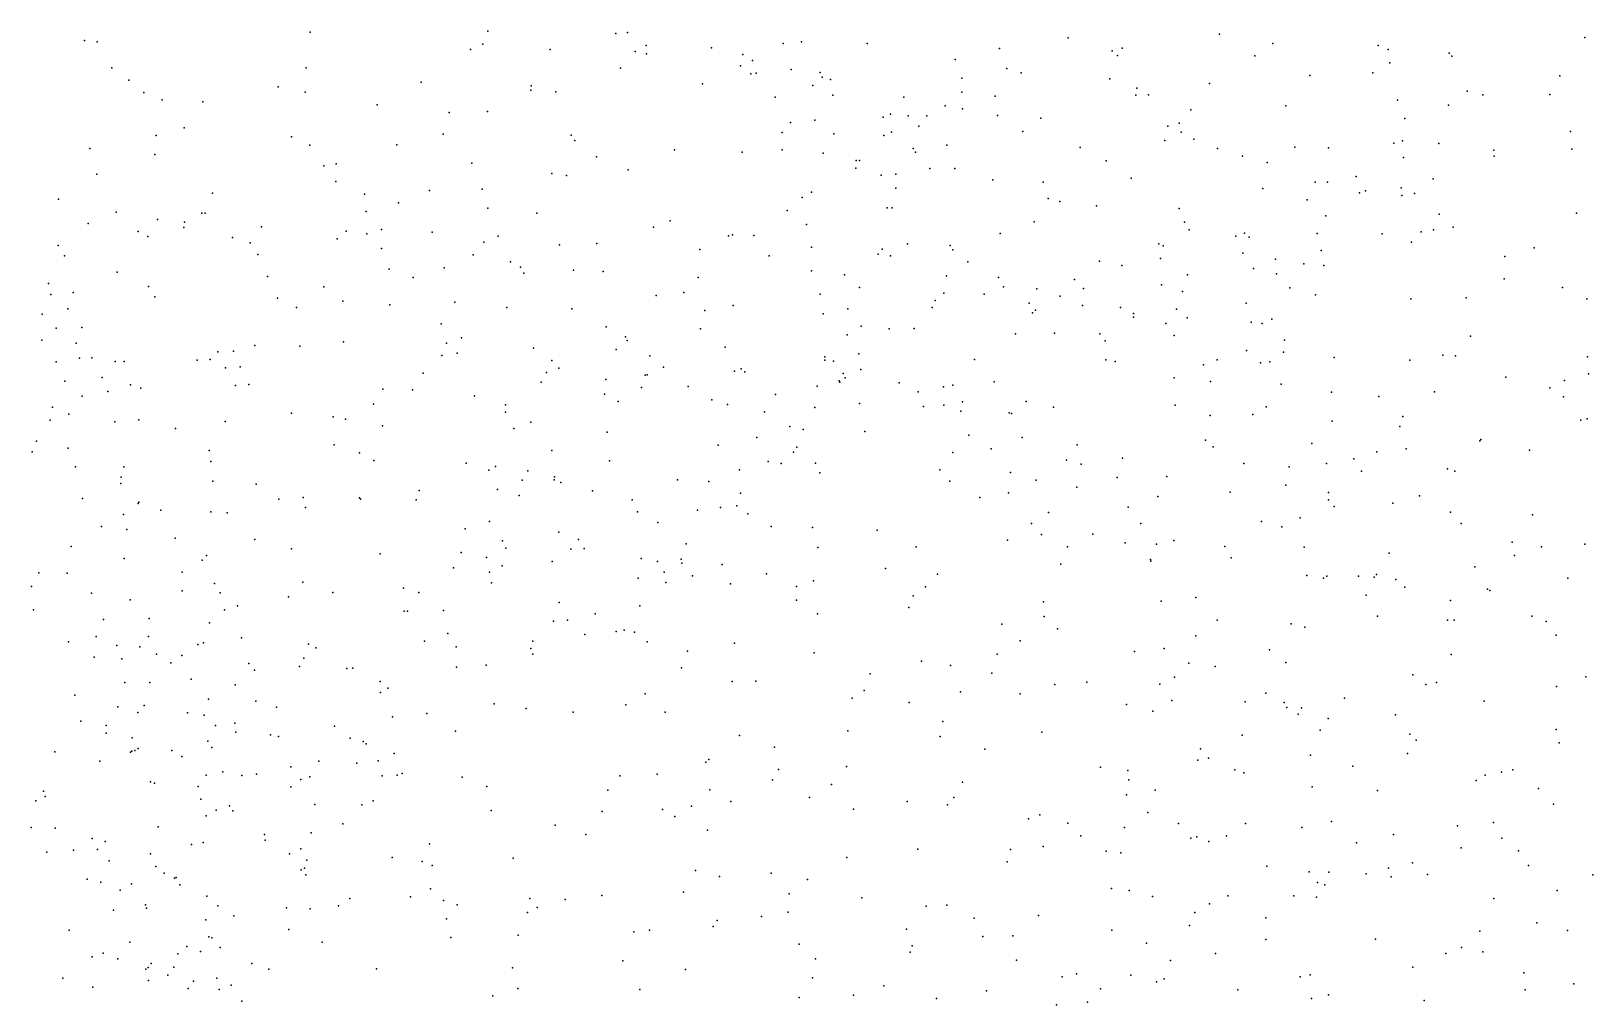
# Model space of a CAD drawing. Header units: metres. Extents: x -25 to 25, y -27.7 to 27.8.
# Drawn here: x 13.643 to 16.415, y -5.193 to -3.464 of the extents above; entities that cross this region are included whole.
import ezdxf

# ---------------------------------------------------------------- set-up
doc = ezdxf.new("R2010")
doc.units = ezdxf.units.M

msp = doc.modelspace()

# ---------------------------------------------------------------- linework, layer by layer
for p in [(14.4539, -3.4636, -4.01), (13.7376, -3.4799, 13.5695), (13.7603, -3.4823, 9.631), (14.1386, -3.4652, 14.2078), (14.4449, -3.4869, 9.3816), (14.681, -3.4675, 14.2632), (14.7021, -3.4659, -5.6757), (14.735, -3.4892, 9.5146), (14.9782, -3.4857, -6.2424), (15.0107, -3.4823, -4.8025), (15.1274, -3.4854, -16.2012), (15.4842, -3.4755, 13.6495), (15.7525, -3.4691, 7.709), (15.8473, -3.4857, 1.8379), (16.0346, -3.4891, 17.7597), (16.4016, -3.4747, 7.3942), (14.4234, -3.496, -3.5398), (14.5646, -3.4958, -6.1311), (14.7157, -3.4995, 13.2519), (14.7356, -3.5037, -17.2216), (14.8509, -3.4931, 14.2899), (14.9068, -3.5052, -16.7914), (14.924, -3.5157, 13.2447), (15.2834, -3.5137, 13.3383), (15.3624, -3.4944, 8.024), (15.5621, -3.4986, 7.8147), (15.5718, -3.5069, 17.6327), (15.5797, -3.494, -14.9003), (15.8155, -3.5075, -14.6262), (16.0521, -3.4958, 19.0103), (16.055, -3.5195, 7.5124), (16.1605, -3.5027, 2.1105), (16.165, -3.5082, 16.1756), (13.7865, -3.5289, -17.1166), (14.1311, -3.5284, 13.3679), (14.6895, -3.5292, -4.188), (14.9023, -3.5252, -17.0907), (14.9207, -3.5392, -3.4939), (14.9302, -3.538, -17.4479), (14.9924, -3.5316, -16.5215), (15.0436, -3.5369, 9.5682), (15.0475, -3.5451, -5.2659), (15.2955, -3.5468, 19.0948), (15.3752, -3.53, 13.5196), (15.4009, -3.5373, 17.5299), (15.9129, -3.5424, 7.572), (16.0247, -3.5374, -5.7507), (16.357, -3.543, 18.133), (13.8168, -3.5507, -6.3361), (13.843, -3.5726, 18.8784), (14.0816, -3.5624, -11.1261), (14.1294, -3.5717, -5.7078), (14.3358, -3.5544, -17.392), (14.53, -3.5681, -17.5021), (14.5309, -3.5606, 19.0529), (14.5744, -3.5714, 1.2002), (14.8352, -3.5568, 1.4813), (15.0311, -3.5598, 14.3067), (15.0623, -3.5491, -17.2439), (15.2953, -3.5717, 1.7975), (15.5578, -3.5484, 16.712), (15.6059, -3.565, 19.1337), (15.7352, -3.5566, 16.3708), (16.1923, -3.57, 7.3947), (16.3394, -3.576, 18.3049), (13.8756, -3.5857, 9.5455), (13.9478, -3.5888, 13.4185), (14.2577, -3.5941, 9.3858), (14.9641, -3.5809, 18.9722), (15.0663, -3.5775, 13.3132), (15.1924, -3.5807, 9.1594), (15.2658, -3.5961, -6.4228), (15.2966, -3.6014, 13.6928), (15.3546, -3.579, 13.8625), (15.6044, -3.577, -6.2716), (15.6266, -3.5765, 1.9238), (15.7017, -3.6032, -3.7562), (15.8707, -3.5964, 17.7884), (16.0685, -3.5859, -14.7426), (16.159, -3.5948, 18.0011), (16.2203, -3.5765, -5.4845), (14.3855, -3.6081, 13.3154), (14.453, -3.6061, -5.7857), (14.9909, -3.626, -17.6889), (15.0345, -3.6216, 1.6851), (15.1557, -3.6162, -3.5193), (15.1688, -3.6109, 9.339), (15.1998, -3.6141, 8.8778), (15.2331, -3.6137, -17.4128), (15.3586, -3.6132, 17.6892), (15.4355, -3.618, 17.2018), (15.681, -3.627, 16.526), (16.0819, -3.6189, 18.8567), (13.8652, -3.6491, 14.2632), (13.9146, -3.6353, -17.2988), (14.1051, -3.6515, -6.3162), (14.3747, -3.6463, -3.7298), (14.6017, -3.6485, 18.9325), (14.6081, -3.6576, 14.1437), (14.9764, -3.6433, -4.4514), (15.0681, -3.6457, -16.8363), (15.1566, -3.6487, 13.548), (15.1703, -3.6432, 14.1881), (15.2188, -3.6321, 8.2186), (15.4037, -3.6416, -3.6178), (15.6558, -3.6577, -14.5646), (15.6608, -3.632, -15.0452), (15.6845, -3.6427, 17.7659), (15.7072, -3.6551, 19.0265), (16.0774, -3.6581, 16.2862), (16.3759, -3.6419, 16.1294), (13.7475, -3.6718, 13.4971), (13.863, -3.6825, -11.0516), (14.1376, -3.6659, 14.2078), (14.2921, -3.6652, -17.6374), (14.7855, -3.6744, 13.3481), (14.9055, -3.6786, 14.1669), (14.9762, -3.6744, 9.6658), (15.049, -3.6805, 13.4328), (15.2087, -3.672, 14.04), (15.2133, -3.6786, 13.8848), (15.2689, -3.6661, -17.1335), (15.5057, -3.6701, -6.5358), (15.7492, -3.6722, 2.1265), (15.7935, -3.6858, -6.4101), (15.8866, -3.6698, -6.1413), (15.9461, -3.6708, -3.7374), (16.062, -3.6625, 2.3093), (16.1423, -3.6631, 18.6927), (16.2399, -3.6749, -3.6852), (16.2403, -3.6855, 16.2393), (16.3783, -3.6729, 7.2647), (14.1625, -3.7029, -11.6518), (14.1848, -3.6989, 13.3796), (14.4257, -3.6978, 18.8349), (14.647, -3.687, -17.7694), (14.7032, -3.71, -5.7576), (15.1072, -3.7071, 18.868), (15.1079, -3.6931, -16.4349), (15.1135, -3.693, -5.1156), (15.2384, -3.7077, -17.7525), (15.2832, -3.7075, 18.9383), (15.5516, -3.6936, -15.6891), (15.8372, -3.697, 18.9465), (16.0794, -3.6878, 7.3911), (13.7597, -3.7173, 18.7701), (14.1839, -3.7307, 18.7232), (14.5676, -3.7166, -3.9993), (14.5934, -3.7201, 18.7826), (15.1523, -3.7196, 9.4893), (15.1782, -3.7176, 9.0877), (15.3505, -3.7277, 17.4131), (15.4398, -3.7318, -17.6449), (15.596, -3.7245, 7.7052), (15.9223, -3.7317, 7.4779), (15.9442, -3.7319, 18.8118), (15.9956, -3.7215, 18.0111), (16.0751, -3.7419, 18.1864), (16.132, -3.7261, -5.1487), (13.6919, -3.762, 9.8645), (13.9651, -3.7514, -5.7314), (14.2351, -3.7528, 9.4819), (14.2952, -3.7683, -11.4484), (14.3505, -3.7464, -6.3083), (14.4438, -3.7442, -17.8352), (15.0118, -3.759, -5.4885), (15.0285, -3.7498, 13.5755), (15.1781, -3.7427, 8.7396), (15.4487, -3.7608, 18.9208), (15.4692, -3.7662, -15.9604), (15.8296, -3.743, 16.5013), (15.9084, -3.7631, -14.7139), (16.0013, -3.7507, -6.6332), (16.0119, -3.7473, -5.3296), (16.0766, -3.7557, -6.0948), (16.099, -3.7521, 18.4835), (13.7943, -3.7851, -17.4276), (13.9459, -3.7868, 14.2462), (13.9522, -3.7866, -17.6899), (14.2379, -3.7841, 1.1431), (14.454, -3.7778, -3.5189), (14.5409, -3.787, 13.3866), (14.9853, -3.7818, 18.6227), (15.1625, -3.7774, 9.3448), (15.1718, -3.7771, 8.5005), (15.5347, -3.7735, -17.4143), (15.6812, -3.7786, 17.9049), (15.9413, -3.7917, -4.8753), (16.1429, -3.7884, -4.769), (16.3867, -3.7868, 16.1962), (13.7446, -3.8053, 20.1195), (13.8332, -3.8195, 18.6689), (13.8675, -3.7981, 9.6948), (13.9145, -3.8121, 19.8531), (13.9154, -3.803, 20.0224), (14.0523, -3.8111, 9.5682), (14.2023, -3.8187, 20.2178), (14.2393, -3.8233, 18.5922), (14.2651, -3.816, 20.055), (14.3552, -3.8207, 13.3976), (14.7481, -3.8117, -4.0924), (14.7774, -3.8007, 13.4539), (14.8883, -3.8253, 14.0069), (15.0197, -3.8068, -17.9513), (15.3631, -3.8228, 17.9444), (15.4235, -3.802, -17.0918), (15.6906, -3.8026, -15.3494), (15.6988, -3.8165, 2.28), (15.7972, -3.8222, 18.7777), (15.9263, -3.8232, 18.6155), (16.0414, -3.8238, 2.492), (16.1107, -3.8197, 16.3562), (16.1326, -3.8163, -15.0056), (16.1678, -3.8119, -6.7661), (13.6914, -3.844, 19.7491), (13.8504, -3.8281, 20.2861), (14.0005, -3.8303, 13.4174), (14.0319, -3.8396, 20.3384), (14.1864, -3.8327, 19.8024), (14.2649, -3.8494, 14.1), (14.4468, -3.8382, -5.8156), (14.4721, -3.8277, 9.5428), (14.581, -3.8432, 14.0394), (14.6472, -3.8408, -6.3231), (14.8301, -3.8511, 1.5715), (14.881, -3.8271, 9.7016), (14.9262, -3.8267, -4.2598), (15.0286, -3.8474, -3.4178), (15.1541, -3.8508, 9.008), (15.1988, -3.8414, 8.1696), (15.2749, -3.8442, 18.718), (15.2791, -3.8519, -16.7722), (15.6453, -3.8413, -17.6666), (15.6525, -3.8447, 7.6069), (15.7819, -3.8277, -3.6036), (15.8055, -3.8297, -5.3904), (16.0935, -3.8384, 7.2876), (16.3112, -3.8486, -6.5536), (13.7026, -3.8628, 20.4861), (14.0455, -3.8602, 19.646), (14.4278, -3.8607, 14.0524), (14.4943, -3.8734, 18.587), (14.9536, -3.8627, 13.8418), (15.1468, -3.8595, -6.4119), (15.1685, -3.8624, 8.3322), (15.3057, -3.8731, 17.5531), (15.5395, -3.872, 17.9883), (15.5791, -3.8795, 17.1453), (15.6483, -3.8675, -15.8062), (15.794, -3.8578, 16.7531), (15.8522, -3.8683, -6.8756), (15.9023, -3.8769, 18.4396), (15.933, -3.8533, 18.2523), (15.9379, -3.8795, -5.5575), (16.2593, -3.8636, -4.5459), (13.7957, -3.8918, 9.8626), (14.0629, -3.8994, -17.962), (14.2789, -3.8865, 9.5754), (14.3216, -3.9008, 20.4424), (14.3761, -3.884, 19.8021), (14.5118, -3.8827, -18.0155), (14.5175, -3.8932, 20.0572), (14.6062, -3.8883, 9.6391), (14.6585, -3.8906, 18.539), (14.8271, -3.9008, -3.392), (15.0283, -3.8893, 1.7487), (15.0872, -3.8963, -4.5182), (15.2679, -3.8983, 18.0418), (15.3605, -3.9009, 2.0339), (15.4956, -3.9045, 18.7103), (15.6957, -3.8964, 16.9933), (15.8133, -3.8849, 18.1272), (15.8538, -3.8947, 7.4326), (16.258, -3.9033, 16.3565), (13.6742, -3.9115, 10.0183), (13.6783, -3.9314, 5.5229), (13.7178, -3.9278, 13.5031), (13.8514, -3.917, 19.5126), (13.8629, -3.9354, 20.5377), (14.1626, -3.9177, 20.4934), (14.7527, -3.9333, -18.0657), (14.8019, -3.9275, 13.9294), (15.0441, -3.9306, 9.634), (15.1137, -3.919, 9.2157), (15.2635, -3.9288, 18.231), (15.3348, -3.9307, -16.5507), (15.3696, -3.9175, -6.5666), (15.4285, -3.9215, 7.7204), (15.4702, -3.9341, 18.1209), (15.5111, -3.9204, -16.2473), (15.65, -3.9142, 18.6677), (15.6868, -3.9259, -17.3449), (15.8774, -3.9196, -14.8585), (15.923, -3.932, 16.6269), (16.3615, -3.9191, -4.357), (13.7082, -3.9568, 5.2648), (14.0806, -3.9376, 19.4935), (14.1144, -3.9543, -11.2404), (14.1966, -3.9429, 13.4383), (14.2798, -3.9499, 19.5613), (14.3954, -3.945, -11.5849), (14.4879, -3.9543, 20.4345), (14.6028, -3.9565, 20.2066), (14.8391, -3.9599, 13.7742), (14.8893, -3.9508, -5.6651), (15.0927, -3.9566, 9.4728), (15.2424, -3.9543, -5.1028), (15.2481, -3.9421, 7.9381), (15.4147, -3.9469, 17.4334), (15.4208, -3.9636, 18.2896), (15.4263, -3.9592, 18.4663), (15.5098, -3.9507, -18.0181), (15.5772, -3.9544, -6.765), (15.6766, -3.9571, 18.2471), (15.8, -3.9466, 2.5086), (16.0926, -3.939, -15.1972), (16.1907, -3.9375, 7.12), (16.4048, -3.9389, -15.3614), (13.6626, -3.9662, -11.5043), (13.6877, -3.9912, 20.7153), (13.7334, -3.9901, 3.8289), (14.3709, -3.9831, 1.2207), (14.6638, -3.9886, 1.4375), (15.0491, -3.9659, -18.1078), (15.1165, -3.9873, 18.0402), (15.2106, -3.9917, 17.8946), (15.6001, -3.9653, 18.4868), (15.6002, -3.9715, -4.8748), (15.6577, -3.983, -5.5192), (15.6952, -3.9727, 7.4946), (15.809, -3.9804, -16.0778), (15.8283, -3.9829, -3.4525), (15.8459, -3.9754, 16.8404), (13.662, -4.0123, 5.6912), (13.723, -4.018, -11.2238), (14.1975, -4.0152, -18.118), (14.3807, -4.0178, 20.574), (14.407, -4.0081, 18.5838), (14.698, -4.0063, 9.712), (14.7011, -4.0129, -4.031), (14.8314, -3.992, 18.4103), (15.0917, -4.0032, 8.8377), (15.1661, -3.9923, 8.1668), (15.3908, -4.0013, -5.2895), (15.4598, -3.9998, -16.7848), (15.5402, -4.0014, 2.3404), (15.5498, -4.0135, -12.7635), (15.672, -4.0041, 17.1509), (15.8679, -4.0126, -15.8409), (16.1982, -4.0054, 16.4715), (13.7287, -4.0446, 3.6813), (13.751, -4.0439, 19.3719), (13.9608, -4.0469, -11.6744), (13.9746, -4.0334, -6.3263), (14.0026, -4.0317, 13.4497), (14.04, -4.0219, 20.6435), (14.1199, -4.0231, 9.7307), (14.3721, -4.0394, 14.0182), (14.3996, -4.0354, 19.4981), (14.5351, -4.0268, 13.983), (14.6817, -4.0292, 19.9585), (14.7417, -4.0404, -5.7855), (14.8754, -4.0246, -6.4276), (15.0519, -4.0418, 9.3106), (15.1127, -4.0364, 8.464), (15.3178, -4.0467, 17.703), (15.7489, -4.0471, -16.3699), (15.8006, -4.031, -15.1839), (15.8661, -4.0337, -4.5255), (15.9561, -4.0431, -7.0034), (16.1494, -4.0391, -3.3397), (16.1716, -4.0404, -4.356), (16.4058, -4.0419, 2.8294), (13.6874, -4.0511, 4.3185), (13.7923, -4.0501, 18.6665), (13.8083, -4.0505, 3.9549), (13.9378, -4.0481, 1.1621), (13.988, -4.0613, -18.1051), (14.0143, -4.0599, -5.8079), (14.3388, -4.0711, 13.4845), (14.5581, -4.07, 18.6438), (14.5677, -4.0488, -6.4197), (14.5801, -4.0623, 19.5584), (14.7331, -4.0744, 19.3127), (14.7367, -4.0737, 20.2033), (14.7659, -4.0601, 19.0986), (14.8917, -4.0675, 18.8345), (14.9034, -4.0635, 9.724), (14.9099, -4.0687, 19.3434), (15.0519, -4.0478, 9.0052), (15.0678, -4.0497, 19.1113), (15.0847, -4.0716, 8.0078), (15.1158, -4.0643, -5.576), (15.5508, -4.0474, -16.5754), (15.5678, -4.0505, 17.3322), (15.7244, -4.0565, -12.9041), (15.8258, -4.0525, -17.4838), (15.8423, -4.0509, -15.5267), (16.0905, -4.0477, -15.3967), (16.4077, -4.0725, -15.598), (13.7031, -4.0851, 14.4069), (13.769, -4.079, 5.4703), (13.8198, -4.0919, 4.1189), (13.838, -4.0976, 20.7437), (14.0058, -4.0928, 18.7034), (14.0296, -4.0914, 19.2855), (14.2673, -4.0996, -6.3643), (14.3204, -4.1006, 9.7452), (14.5486, -4.0873, 20.5423), (14.6631, -4.082, 18.8291), (14.7268, -4.0962, 19.6502), (14.8094, -4.095, 18.6503), (15.0383, -4.0939, 1.805), (15.0773, -4.0844, 8.27), (15.0788, -4.0868, 18.8167), (15.0881, -4.0793, 7.8518), (15.1839, -4.088, 1.9722), (15.2625, -4.0953, -18.2078), (15.2793, -4.0924, 7.5671), (15.3526, -4.0867, -5.51), (15.672, -4.0794, -3.3234), (15.7365, -4.0859, -6.942), (15.862, -4.0903, 16.9926), (16.2613, -4.078, 6.962), (16.3389, -4.0971, 16.513), (16.3653, -4.0838, -3.045), (13.7336, -4.1119, 5.0396), (13.779, -4.1036, 5.2275), (14.2508, -4.1258, 18.7526), (14.4305, -4.111, 18.775), (14.4855, -4.1272, 1.331), (14.6607, -4.1083, -18.1892), (14.6851, -4.1214, 13.7656), (14.8514, -4.1182, 1.6172), (14.8792, -4.1266, 19.5024), (14.9645, -4.109, 18.6167), (15.1134, -4.1249, 7.5839), (15.2177, -4.1043, 18.0524), (15.2271, -4.1302, -4.6751), (15.2631, -4.1281, 18.8526), (15.2963, -4.122, 2.1753), (15.4095, -4.1215, -13.1156), (15.6739, -4.1279, -16.9989), (15.9518, -4.1049, -3.297), (16.0357, -4.1122, -15.6926), (16.1346, -4.1039, -5.8237), (16.3634, -4.1133, -2.7856), (13.6767, -4.1544, 19.2532), (13.681, -4.1314, 13.5049), (13.7102, -4.1439, 10.1856), (13.7919, -4.1575, 18.8071), (13.8345, -4.154, 10.0568), (13.9878, -4.1567, 14.217), (14.1055, -4.142, 20.7428), (14.1794, -4.1486, -11.7983), (14.2014, -4.1529, 14.076), (14.4851, -4.1406, 19.0282), (14.53, -4.1579, -3.3325), (14.9449, -4.1395, 7.8046), (15.0345, -4.1322, 19.4355), (15.2935, -4.1387, 19.2804), (15.3793, -4.1413, 19.0585), (15.3837, -4.1426, 7.4398), (15.4578, -4.1317, 17.6086), (15.7363, -4.1465, -16.5858), (15.8121, -4.1446, 17.1479), (15.8357, -4.1306, -17.8591), (15.9525, -4.1561, -16.3675), (16.0784, -4.1481, -16.0897), (16.3943, -4.1545, 6.8663), (16.4054, -4.1519, -4.025), (13.8997, -4.1692, 19.1878), (14.267, -4.1646, 19.1887), (14.5001, -4.1692, -5.8403), (14.6659, -4.1757, 9.7398), (14.9315, -4.1852, 7.5528), (14.9899, -4.1657, 9.4268), (15.0139, -4.171, -5.7681), (15.1232, -4.1746, 18.2944), (15.308, -4.1812, -12.5899), (15.4023, -4.1852, 18.8895), (16.0727, -4.1655, 16.7926), (13.6448, -4.2105, 3.3718), (13.6528, -4.1917, 5.8372), (13.709, -4.204, 4.7895), (13.9589, -4.2083, 20.8223), (14.1809, -4.1982, 9.8699), (14.226, -4.2123, 18.9819), (14.5675, -4.2085, -11.6004), (14.863, -4.1987, 19.8831), (14.9967, -4.2111, 19.6435), (15.0027, -4.2022, 8.7315), (15.2794, -4.2119, 18.1669), (15.3477, -4.2053, -5.7204), (15.5002, -4.1985, 17.7445), (15.7277, -4.1898, 7.2642), (15.7414, -4.2016, -13.2241), (15.9165, -4.1957, -5.819), (16.0323, -4.2105, 16.9351), (16.084, -4.2055, -7.1467), (16.2151, -4.1913, 2.8443), (16.2168, -4.1886, -2.5814), (16.3033, -4.2078, -2.2757), (13.722, -4.2377, 18.9556), (13.8074, -4.2374, 5.5689), (13.9623, -4.228, 18.9384), (14.2517, -4.2261, -5.8458), (14.4156, -4.2309, 13.5673), (14.4676, -4.2371, -6.4565), (14.6696, -4.2269, 7.942), (14.9515, -4.2278, 8.3283), (14.9744, -4.2316, 8.8863), (15.0356, -4.231, -6.582), (15.4813, -4.2258, 17.989), (15.507, -4.2327, 19.0548), (15.5806, -4.2222, 7.303), (15.7958, -4.2313, 17.3366), (15.8763, -4.2373, -17.3067), (15.943, -4.2315, -4.313), (15.991, -4.2234, 7.028), (16.1577, -4.2408, -2.8259), (13.8024, -4.2668, 5.0555), (13.8028, -4.2557, -18.1683), (13.9658, -4.2628, 3.8762), (14.0426, -4.2683, 13.4914), (14.4554, -4.2434, 13.9446), (14.5151, -4.2613, 9.8045), (14.5248, -4.2447, 8.0387), (14.5715, -4.2603, 13.7372), (14.5725, -4.255, 8.2117), (14.5835, -4.265, -3.8681), (14.7906, -4.2607, 8.3199), (14.846, -4.2637, -18.2563), (14.9004, -4.2428, 9.6048), (15.0433, -4.2482, -4.3854), (15.2563, -4.2429, 18.3388), (15.2741, -4.2629, 18.5007), (15.3815, -4.2473, 7.2871), (15.4271, -4.2608, 18.7482), (15.5709, -4.2563, -18.1991), (15.6592, -4.2544, 17.7642), (16.0051, -4.245, 17.1143), (16.1705, -4.2454, -16.3001), (13.7345, -4.2934, 1.1718), (14.0829, -4.2949, 14.1476), (14.1262, -4.2918, 1.2857), (14.2262, -4.2926, 20.8215), (14.2278, -4.2947, 8.1044), (14.3267, -4.2962, 8.3256), (14.3319, -4.2796, -11.9529), (14.4711, -4.2776, 7.7741), (14.5094, -4.2883, 8.3648), (14.6395, -4.28, 7.586), (14.7101, -4.2962, -11.9465), (14.9022, -4.2844, 7.3027), (15.3273, -4.2917, -3.216), (15.3782, -4.2835, -6.7709), (15.4994, -4.2734, 18.2613), (15.6432, -4.2903, -7.0127), (15.7714, -4.2826, 17.6446), (15.8704, -4.2698, -16.7568), (15.9462, -4.2962, -17.5476), (15.9463, -4.2831, -13.174), (16.108, -4.289, -2.3314), (13.807, -4.3218, 20.9359), (13.8332, -4.3027, 5.4254), (13.8343, -4.3002, 3.5434), (13.8733, -4.3144, 10.1695), (13.9623, -4.3176, 4.1207), (13.9912, -4.3193, -18.2768), (14.1303, -4.3094, -6.3237), (14.7194, -4.3171, 8.452), (14.8261, -4.3146, -5.9558), (14.867, -4.3096, 9.3452), (14.8958, -4.3068, 9.1083), (14.9153, -4.321, 1.7283), (15.449, -4.3184, 18.5636), (15.5907, -4.3091, 18.8881), (15.9563, -4.3076, -2.8793), (16.0607, -4.3018, 17.2717), (16.1628, -4.3181, -16.5169), (16.3086, -4.3225, 16.956), (13.7681, -4.3434, -5.8084), (13.8133, -4.3489, 4.5464), (14.4134, -4.3473, 1.3608), (14.4567, -4.3343, 7.5991), (14.7558, -4.3363, 9.6337), (14.9566, -4.3435, 19.9774), (15.0301, -4.3454, 7.179), (15.1449, -4.35, -18.3021), (15.4193, -4.338, 2.531), (15.6129, -4.338, -3.0668), (15.8273, -4.3348, 2.8364), (15.8635, -4.344, -17.0426), (15.8957, -4.328, -7.251), (16.1818, -4.3378, 6.8574), (13.7142, -4.3792, 14.4112), (13.8988, -4.3643, -6.301), (14.0405, -4.3665, 8.1253), (14.4797, -4.3691, -3.2536), (14.5797, -4.3532, 8.5109), (14.6149, -4.3667, 7.3778), (14.8057, -4.3742, 8.7375), (15.2144, -4.3795, 19.7081), (15.3765, -4.3676, 19.6133), (15.4367, -4.3579, 7.129), (15.4827, -4.3794, -12.3432), (15.528, -4.3572, -5.8701), (15.5854, -4.3726, 19.4106), (15.6407, -4.3747, -4.3999), (15.6718, -4.3685, 7.1187), (15.762, -4.3788, -18.0846), (16.2721, -4.371, 17.2042), (16.3245, -4.3796, -7.425), (16.4012, -4.3747, -5.9173), (13.8082, -4.4, 4.7256), (13.9465, -4.4032, 20.9421), (13.9543, -4.3948, 4.2597), (14.1056, -4.3828, 8.3851), (14.263, -4.3919, 9.9781), (14.4063, -4.3896, 9.894), (14.4516, -4.3986, 20.7923), (14.4861, -4.3818, 13.8095), (14.568, -4.4056, -6.574), (14.6014, -4.3837, -11.4496), (14.6247, -4.3824, 9.7573), (14.7259, -4.4005, 1.552), (14.7551, -4.4054, 9.4165), (14.7969, -4.4016, -12.1629), (15.0395, -4.3806, -12.3145), (15.6302, -4.402, 18.7191), (15.631, -4.4048, 18.4766), (15.7736, -4.3993, -13.32), (15.9029, -4.3801, 17.8807), (16.054, -4.3908, -16.8917), (16.2762, -4.395, -16.7065), (13.6569, -4.4256, 10.6477), (13.7069, -4.4262, 3.3089), (13.9111, -4.4248, -11.7086), (14.3928, -4.4167, 13.9689), (14.457, -4.4247, -5.9218), (14.4792, -4.4135, -3.5217), (14.7209, -4.4351, 7.1874), (14.7671, -4.4246, 9.2121), (14.7981, -4.4085, 20.4922), (14.8173, -4.4311, -11.603), (14.8697, -4.4111, -3.1765), (14.9484, -4.4277, -11.9759), (15.1601, -4.4178, -3.1794), (15.2521, -4.4281, 7.0267), (15.4711, -4.4105, -13.1367), (15.9077, -4.4302, 18.1258), (15.9435, -4.4317, -17.8218), (15.9996, -4.4318, 17.7449), (16.0275, -4.4334, -4.147), (16.0316, -4.4289, -2.1772), (16.2062, -4.4151, 17.3724), (16.3714, -4.4349, -16.9305), (13.6438, -4.4502, 5.9583), (13.7503, -4.462, 13.4946), (13.9111, -4.4578, 14.2707), (13.9686, -4.4449, 7.9522), (13.9789, -4.4614, 3.7091), (14.1255, -4.442, -11.9295), (14.1789, -4.4607, 14.0889), (14.304, -4.4532, 20.8583), (14.3315, -4.4608, 8.6254), (14.4604, -4.4437, 7.4024), (14.7697, -4.4428, 9.0447), (14.8847, -4.4455, 7.0925), (15.0017, -4.4498, -6.0696), (15.0323, -4.4402, 7.0455), (15.2307, -4.4505, -12.1559), (15.9375, -4.4354, -2.4676), (16.0657, -4.4373, -12.9673), (16.0818, -4.4512, -7.5237), (16.2284, -4.4548, -17.1593), (16.2328, -4.4573, 2.9954), (13.8188, -4.4736, 21.0058), (14.0095, -4.4844, 13.5152), (14.1, -4.4685, 10.1511), (14.5803, -4.4783, 8.7346), (14.7239, -4.4843, 20.6066), (15.0017, -4.474, 20.0772), (15.2014, -4.4874, 2.3943), (15.2087, -4.4665, -4.4269), (15.4405, -4.4772, -7.003), (15.6494, -4.4758, -7.2641), (15.7109, -4.4694, 19.3647), (16.0134, -4.4655, 2.9424), (16.1626, -4.4751, 17.5413), (13.6472, -4.4917, 11.2134), (13.7718, -4.5086, 5.7681), (13.8525, -4.5066, 10.4174), (13.9596, -4.5146, 10.3068), (13.9864, -4.4912, -5.8515), (14.3051, -4.4937, -11.374), (14.311, -4.4936, -12.0828), (14.3752, -4.4925, 13.6895), (14.5707, -4.5116, 9.5209), (14.5956, -4.5099, -3.7835), (14.6444, -4.4988, 8.9406), (15.0391, -4.4985, -11.7299), (15.3665, -4.5169, -18.3068), (15.4415, -4.5034, -4.4193), (15.7489, -4.5096, 18.8132), (15.8797, -4.5164, 6.9862), (16.0335, -4.5028, 17.9397), (16.1575, -4.5096, -17.5007), (16.1692, -4.5099, 6.8287), (16.307, -4.5027, -7.7157), (16.3325, -4.5122, 6.7688), (13.7586, -4.5389, 10.9926), (13.8515, -4.5386, 8.259), (14.0164, -4.5409, 4.0428), (14.3827, -4.5337, 7.2901), (14.6262, -4.5353, 9.0959), (14.6819, -4.5301, -3.065), (14.696, -4.5274, -6.0651), (14.7141, -4.5309, 7.0559), (15.4651, -4.5253, -2.9809), (15.7107, -4.5376, 2.872), (15.9044, -4.5223, -12.6563), (16.3502, -4.5362, 17.4467), (13.7093, -4.5483, -18.2736), (13.7952, -4.5545, 10.6619), (13.8359, -4.5572, 5.5741), (13.8654, -4.5703, 4.8055), (13.9105, -4.5728, 7.8117), (13.9392, -4.5531, 4.4484), (13.9494, -4.5501, 8.4586), (14.1357, -4.5522, 1.3547), (14.1484, -4.5589, 13.5725), (14.3416, -4.5469, 1.3962), (14.3979, -4.5569, 9.8955), (14.5302, -4.5599, -18.3618), (14.5337, -4.547, 7.1342), (14.534, -4.5699, 9.3278), (14.7366, -4.5483, -4.0042), (14.8084, -4.5646, -18.3339), (14.8919, -4.5509, 20.3849), (15.0331, -4.5679, -12.5106), (15.3579, -4.5704, -12.8702), (15.3988, -4.5465, -12.0387), (15.6017, -4.5652, -7.5521), (15.6544, -4.5604, 6.9764), (15.8416, -4.5623, -13.1537), (16.1642, -4.5707, -8.0625), (13.7552, -4.5757, 14.3314), (13.804, -4.5787, 10.8218), (13.8913, -4.5857, 4.6535), (14.0294, -4.587, 8.6094), (14.0396, -4.5988, 14.1363), (14.1196, -4.5921, 10.2697), (14.1273, -4.5773, 20.9408), (14.2037, -4.5956, 7.3632), (14.2143, -4.5953, -18.4085), (14.3982, -4.5931, -6.5232), (14.4507, -4.5898, 20.8127), (14.7974, -4.5946, -11.3609), (15.224, -4.5825, -12.6759), (15.2754, -4.5905, -6.0939), (15.6982, -4.5861, -7.7805), (15.7451, -4.5922, -4.18), (15.8706, -4.5851, -6.0128), (13.8093, -4.6207, 3.3773), (13.8541, -4.6205, 5.4262), (13.9273, -4.6145, 1.3121), (14.0055, -4.6248, 3.8035), (14.2626, -4.619, 8.7687), (14.8879, -4.619, 6.9113), (14.9299, -4.6184, 2.1005), (15.1325, -4.6052, 19.967), (15.3485, -4.6037, 6.8699), (15.4607, -4.6238, 2.7496), (15.5171, -4.6199, 6.9026), (15.6467, -4.6233, -6.0297), (15.6729, -4.6108, -12.3949), (16.0957, -4.607, 18.0534), (16.1189, -4.6241, -17.7686), (16.1378, -4.6208, -1.749), (16.3511, -4.6279, -8.1705), (16.4028, -4.6104, -3.8122), (13.7207, -4.6431, 3.2057), (13.9578, -4.6503, 10.6244), (14.0423, -4.6539, 10.4731), (14.2634, -4.6383, 7.1985), (14.2762, -4.6304, -5.9125), (14.7334, -4.6405, 20.6041), (15.1009, -4.6484, -11.385), (15.1217, -4.635, -7.0039), (15.2018, -4.6558, 6.8226), (15.293, -4.6369, 19.8683), (15.3989, -4.6409, -7.2367), (15.6681, -4.6523, 19.5904), (15.7983, -4.6549, -7.99), (15.8349, -4.6396, 18.677), (15.8676, -4.656, 18.8688), (15.9744, -4.6483, 18.3751), (16.2226, -4.6537, 17.7422), (13.7973, -4.6639, 13.5094), (13.8324, -4.674, 11.2028), (13.8438, -4.6612, -5.8277), (13.9209, -4.6745, -11.8866), (13.9501, -4.6784, 7.5489), (14.079, -4.6642, -6.3898), (14.2846, -4.6813, 7.0233), (14.3455, -4.6753, 13.7717), (14.4651, -4.6585, 6.9901), (14.5218, -4.6666, -3.4556), (14.6056, -4.673, 6.899), (14.6988, -4.6601, -6.8454), (14.7686, -4.6732, -12.389), (15.5875, -4.6596, -13.031), (15.6346, -4.6717, -18.2076), (15.8721, -4.6648, 19.2098), (15.8927, -4.6765, -2.0782), (15.8986, -4.6655, -12.9064), (15.9458, -4.6842, -8.1907), (16.065, -4.6781, 18.2387), (13.7313, -4.6889, 8.254), (13.7761, -4.7105, 21.0664), (13.7766, -4.6966, 7.8597), (13.9707, -4.6966, 10.9876), (14.0045, -4.6925, 4.1941), (14.0063, -4.7089, 7.3534), (14.1817, -4.6978, -12.1341), (14.3967, -4.7067, -12.2521), (15.0931, -4.7063, 20.0967), (15.2618, -4.6896, 2.6279), (15.4376, -4.709, -7.5927), (15.9315, -4.7052, -18.0036), (16.0907, -4.7125, -8.4203), (16.3504, -4.7039, 6.7726), (13.8227, -4.719, 5.6562), (13.8332, -4.738, -6.3525), (13.9571, -4.725, 4.505), (13.9637, -4.736, 13.5344), (14.0683, -4.7135, 7.153), (14.0825, -4.7166, 8.7748), (14.2093, -4.7194, 10.1439), (14.2325, -4.7254, 13.915), (14.2381, -4.7294, 8.8941), (14.9004, -4.7146, -7.0084), (14.9629, -4.7355, -4.1799), (15.2569, -4.7167, -4.3248), (15.3359, -4.7392, -11.2123), (15.7189, -4.7383, -2.3788), (15.793, -4.7141, -12.6605), (16.1019, -4.7227, 6.8688), (16.356, -4.7276, -8.3745), (13.6854, -4.7434, 8.0642), (13.7652, -4.7603, 8.4753), (13.8193, -4.7445, -18.3645), (13.8217, -4.7422, 14.2047), (13.8274, -4.7412, 7.629), (13.8928, -4.7414, 5.1464), (13.9104, -4.7519, 4.9569), (14.1538, -4.76, 10.4024), (14.2215, -4.7638, 13.7168), (14.2589, -4.7597, 9.7943), (14.2878, -4.7464, 20.8901), (14.8411, -4.762, -11.1543), (14.8463, -4.7574, 6.7752), (15.7142, -4.7585, 2.9347), (15.7335, -4.7548, 6.8718), (15.9146, -4.7497, -1.8655), (16.0866, -4.7465, -6.0547), (13.9538, -4.7852, 3.6548), (13.9835, -4.7792, 4.3447), (14.0169, -4.7858, 14.0237), (14.0435, -4.7836, 11.1654), (14.1044, -4.7705, 10.916), (14.1218, -4.7926, 20.958), (14.1378, -4.788, 6.8188), (14.2663, -4.7861, 9.0621), (14.2929, -4.7849, 9.233), (14.3018, -4.7822, 6.7187), (14.4084, -4.7886, -6.6596), (14.6885, -4.7864, -3.3431), (14.7546, -4.7831, 1.9939), (14.9592, -4.7937, 20.3141), (14.97, -4.7751, -6.2044), (15.0908, -4.7699, -18.372), (15.5413, -4.7708, 6.7982), (15.5898, -4.7769, -12.0439), (15.5916, -4.7935, -12.774), (15.7798, -4.7754, -3.9671), (15.7957, -4.7808, 19.4504), (15.9895, -4.769, 3.0435), (16.2085, -4.7943, -3.8188), (16.2245, -4.7854, 17.8674), (16.2531, -4.7797, -8.6023), (16.2737, -4.7754, -1.4547), (13.6653, -4.8136, 7.9148), (13.6682, -4.8232, 8.319), (13.8548, -4.7969, 3.4589), (13.8623, -4.7991, 8.6546), (13.9397, -4.8053, 4.7675), (14.104, -4.8061, -5.8481), (14.4519, -4.8051, 6.6348), (14.667, -4.8117, -18.4267), (14.8477, -4.8111, 2.2729), (15.0637, -4.8014, 6.7361), (15.2968, -4.7976, -18.3258), (15.5874, -4.8203, 19.7083), (15.6386, -4.8117, -11.1482), (15.9173, -4.806, 18.6342), (16.0334, -4.8122, -1.3815), (16.3189, -4.8086, 3.1239), (13.6512, -4.831, 21.1395), (13.9445, -4.8277, 1.3234), (13.9715, -4.8475, 6.8754), (13.995, -4.8394, 3.869), (14.001, -4.8484, 4.0286), (14.147, -4.8373, 8.9739), (14.2304, -4.8376, 9.4334), (14.2501, -4.8309, 1.4751), (14.4596, -4.8477, -18.4533), (14.6567, -4.8494, 20.655), (14.7642, -4.846, -6.1553), (14.8156, -4.8401, -3.8509), (14.8854, -4.832, -18.4068), (15.0249, -4.8245, -7.183), (15.1032, -4.8453, -12.5679), (15.198, -4.8318, -6.1912), (15.2696, -4.8377, 19.9646), (15.281, -4.825, -7.4741), (16.3458, -4.8365, 17.7305), (13.6433, -4.8782, -18.288), (13.8687, -4.8769, 5.3544), (13.9536, -4.8576, 21.0199), (14.1964, -4.8717, 10.6004), (14.5735, -4.8739, 1.8044), (14.7856, -4.8588, -3.5269), (15.4134, -4.8628, -4.2119), (15.4339, -4.8556, -7.7711), (15.4835, -4.8704, -6.1467), (15.5843, -4.8783, -8.0284), (15.6257, -4.8516, -11.6504), (15.6799, -4.871, -12.3796), (15.7989, -4.871, -0.9248), (15.8988, -4.8781, 19.2923), (15.9514, -4.8675, -8.5392), (16.175, -4.8749, 18.1259), (16.2393, -4.8689, -1.2653), (13.6858, -4.8795, 7.6), (13.7517, -4.8978, 5.8927), (13.7745, -4.9032, 7.1041), (13.9483, -4.905, -11.5436), (14.0574, -4.8903, 13.8602), (14.0585, -4.9008, 6.6459), (14.1401, -4.8878, 9.9308), (14.6281, -4.8905, 6.5025), (14.8441, -4.8827, 6.5917), (15.5064, -4.8931, 2.8531), (15.7016, -4.8968, -6.124), (15.7124, -4.8947, -0.5815), (15.734, -4.9032, -10.8519), (15.7652, -4.8928, -2.0388), (15.9959, -4.9051, -11.0176), (16.0617, -4.8903, -1.1286), (16.2542, -4.8972, -10.8374), (13.6711, -4.9219, 7.3846), (13.7186, -4.9185, 3.0598), (13.7607, -4.9174, -5.7275), (13.855, -4.9248, -12.0266), (13.9281, -4.9084, 4.9842), (14.102, -4.9246, 10.1212), (14.1218, -4.9159, 9.1463), (14.2838, -4.9311, -12.3087), (14.3503, -4.9071, 6.464), (14.4991, -4.9325, -12.3697), (15.0913, -4.9313, 20.1848), (15.2175, -4.9168, -10.7813), (15.3817, -4.9173, 19.8902), (15.4398, -4.912, -3.0294), (15.5518, -4.9202, -2.7494), (15.5778, -4.9232, -18.2572), (16.1816, -4.914, -8.8176), (16.2836, -4.9194, 6.836), (13.7814, -4.937, 6.9486), (13.8644, -4.9475, 3.5238), (13.8795, -4.959, 13.9568), (14.1226, -4.953, 9.7516), (14.1283, -4.9501, 20.9487), (14.1326, -4.9359, 9.3174), (14.3372, -4.9382, 10.919), (14.3553, -4.9456, 20.8292), (14.8225, -4.9544, -11.0157), (14.957, -4.9594, 20.3391), (15.3761, -4.9392, -0.6403), (15.8365, -4.9469, -1.6905), (15.9118, -4.9571, -0.5298), (15.9466, -4.9575, -6.1222), (16.0129, -4.9601, 18.4433), (16.0525, -4.9501, -10.7804), (16.0952, -4.9407, -0.8766), (16.1223, -4.9613, 18.277), (16.3013, -4.9453, -6.0676), (13.7425, -4.9698, 13.5159), (13.7669, -4.9753, 21.0778), (13.8011, -4.9891, -6.3194), (13.8214, -4.9781, 3.3551), (13.8978, -4.9682, 13.53), (13.9007, -4.9667, 5.1292), (13.9071, -4.9797, 6.6232), (14.131, -4.9624, 9.4991), (14.3521, -4.9868, -11.2716), (14.8649, -4.9651, 2.5403), (15.0213, -4.9702, -4.1331), (15.5608, -4.9866, -3.8886), (15.927, -4.9757, 19.0713), (15.9396, -4.9798, -18.1651), (16.0578, -4.9659, 6.8583), (16.4154, -4.9622, -1.1158), (13.8459, -5.0153, 5.4737), (13.9548, -4.9998, 8.9743), (13.9747, -5.0173, 13.7963), (14.1889, -5.0172, -18.4596), (14.209, -5.0044, -5.8229), (14.3167, -5.0012, -6.6259), (14.375, -5.0078, 11.1884), (14.3996, -5.0156, 6.3029), (14.5284, -5.0044, -6.7158), (14.5914, -5.0059, 6.3077), (14.6562, -4.9989, 2.2426), (14.8012, -4.9927, 20.4999), (14.9891, -4.9962, -6.1879), (15.1177, -5.0031, -3.4545), (15.269, -5.0162, 6.5832), (15.5925, -4.9902, 19.7048), (15.6339, -5.0006, -1.0414), (15.735, -5.0139, 19.5566), (15.7674, -4.9997, -8.4331), (15.8848, -4.9992, -3.672), (15.9248, -5.0019, 18.8917), (16.24, -5.0041, -18.1786), (16.352, -4.99, -10.5494), (13.7892, -5.0247, 11.2329), (13.848, -5.0214, 1.2077), (13.9534, -5.0422, -12.2193), (14.0027, -5.035, -6.4576), (14.0967, -5.0209, 1.4308), (14.1382, -5.0227, 6.3746), (14.3805, -5.0403, 1.7433), (14.5242, -5.0288, 20.7334), (14.5412, -5.02, -11.1705), (14.8612, -5.0433, 6.3604), (14.9397, -5.0361, -3.8105), (14.9868, -5.0287, 6.4564), (15.2323, -5.0181, 20.0372), (15.317, -5.0393, -3.3581), (15.4312, -5.0341, -0.8581), (15.7091, -5.029, 6.728), (15.8353, -5.0386, -11.4773), (13.7105, -5.0607, 6.7689), (13.9588, -5.0722, 4.1222), (14.1009, -5.0592, -11.3682), (14.508, -5.0696, 1.9454), (14.7132, -5.0636, -12.4362), (14.7406, -5.0602, -6.0806), (14.854, -5.0537, -18.4524), (15.1971, -5.0586, -7.4172), (15.3329, -5.0716, -18.3338), (15.3859, -5.0705, 2.8554), (15.5619, -5.0604, -2.5015), (15.6996, -5.0524, -11.9259), (16.2149, -5.0625, 3.094), (16.3161, -5.0473, -0.8059), (16.3708, -5.0613, -9.3351), (13.8186, -5.0817, 5.6723), (13.9196, -5.0892, 9.1003), (13.9436, -5.0986, 11.2153), (13.9641, -5.0742, 4.5753), (13.9786, -5.0912, 9.2462), (14.1596, -5.082, 11.2158), (14.3879, -5.0734, 10.9953), (15.0066, -5.0854, -6.9697), (15.2036, -5.0997, -4.1511), (15.2073, -5.088, -0.4552), (15.6234, -5.0834, -2.9367), (15.835, -5.0769, 2.9918), (16.0297, -5.0767, -11.2674), (16.1826, -5.0915, -3.564), (16.2201, -5.0992, -0.6119), (13.7513, -5.108, 13.958), (13.7712, -5.1012, 5.8517), (13.7972, -5.1115, 6.5219), (13.851, -5.1265, 21.0305), (13.8562, -5.1195, 5.2527), (13.8963, -5.1263, -18.3736), (13.9036, -5.1024, 5.0349), (14.0352, -5.1198, 10.4609), (14.4974, -5.1275, -18.4884), (14.6934, -5.1148, 6.18), (15.0355, -5.1113, 20.2589), (15.3921, -5.1139, -3.94), (15.6659, -5.1143, -18.2788), (15.7456, -5.1021, -1.3908), (16.0961, -5.1259, -8.9679), (16.1547, -5.1021, 18.2111), (13.6995, -5.1457, 13.4817), (13.8466, -5.1299, 13.8352), (13.8513, -5.15, 6.3663), (13.8857, -5.1402, 3.7255), (13.9316, -5.1509, 13.6208), (13.9726, -5.146, 10.1976), (14.065, -5.1299, 6.2508), (14.256, -5.1292, 20.8443), (14.8049, -5.1304, -10.8984), (15.0303, -5.1454, -12.5201), (15.4735, -5.1432, -12.4185), (15.4991, -5.138, -7.9876), (15.5956, -5.1401, -2.1063), (15.6412, -5.1521, 6.6568), (15.6547, -5.147, -3.6049), (15.896, -5.1433, -10.5749), (15.9137, -5.1398, 18.8185), (16.2933, -5.1365, 17.9106), (16.382, -5.1555, 17.7801), (13.7525, -5.1618, -0.204), (13.922, -5.1639, 4.8649), (13.9767, -5.166, 9.4066), (13.9982, -5.1581, 9.7794), (14.4625, -5.1772, 6.0581), (14.5073, -5.1643, -5.8722), (14.7238, -5.1658, 20.5548), (15.0067, -5.1798, -0.4921), (15.1028, -5.1759, -3.9493), (15.1567, -5.1592, -7.1388), (15.2505, -5.1819, -3.655), (15.3392, -5.1684, -7.7218), (15.5416, -5.1646, 19.7068), (15.7852, -5.1667, -0.2482), (15.9159, -5.182, -6.141), (15.9462, -5.1751, 18.5877), (16.2954, -5.1666, 6.8919), (14.017, -5.1866, -5.6719), (15.4634, -5.193, 6.5396), (15.5185, -5.1884, -3.4013), (16.1159, -5.1851, -0.4181)]:
    msp.add_point(p)

doc.saveas('drawing.dxf')
